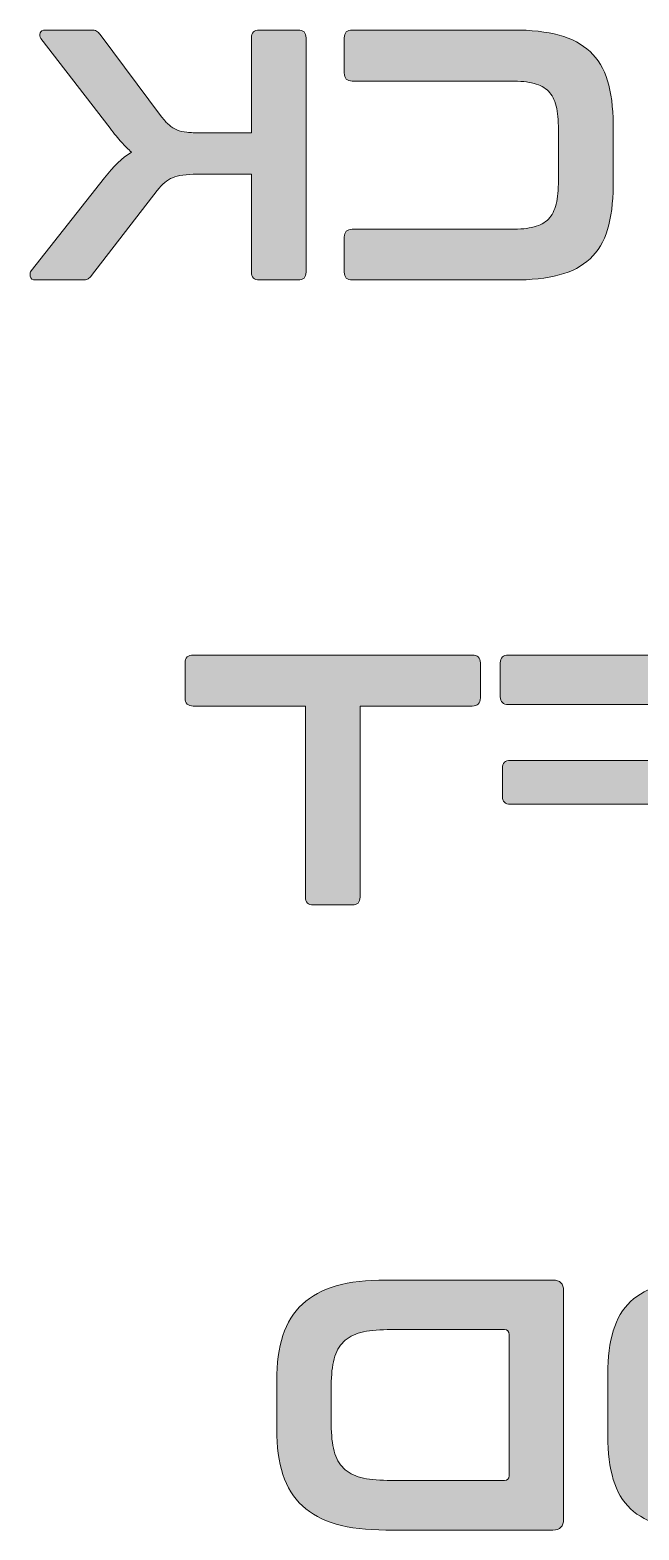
# Model space of a CAD drawing. Header units: millimetres. Extents: x 0 to 62, y -117 to 0.
# Drawn here: x 20.66 to 23.07, y -48.67 to -42.75 of the extents above; entities that cross this region are included whole.
import ezdxf

# ---------------------------------------------------------------- set-up
doc = ezdxf.new("R2010")
doc.units = ezdxf.units.MM
doc.header["$MEASUREMENT"] = 0
doc.layers.add('GLOSS-V', color=7, linetype='Continuous')

# ---------------------------------------------------------------- blocks, each defined once
blk = doc.blocks.new('block 64')
at = {"layer": 'GLOSS-V', "true_color": 0x010101}
h = blk.add_hatch(color=178, dxfattribs=at)
h.dxf.hatch_style = 2
edge = h.paths.add_edge_path()
edge.add_spline(control_points=[(21.7213, -42.7461), (21.743, -42.7461), (21.7537, -42.7564), (21.7537, -42.7771), (21.7537, -42.7771), (21.7537, -43.7028), (21.7537, -43.7028), (21.7537, -43.7234), (21.743, -43.7338), (21.7213, -43.7338), (21.7213, -43.7338), (21.5689, -43.7338), (21.5689, -43.7338), (21.5482, -43.7338), (21.5379, -43.7234), (21.5379, -43.7028), (21.5379, -43.7028), (21.5379, -43.316), (21.5379, -43.316), (21.5379, -43.316), (21.3234, -43.316), (21.3234, -43.316), (21.2802, -43.316), (21.2476, -43.3205), (21.2261, -43.3295), (21.2044, -43.3384), (21.1842, -43.3551), (21.1653, -43.3796), (21.1653, -43.3796), (20.9057, -43.7155), (20.9057, -43.7155), (20.901, -43.7221), (20.8962, -43.7267), (20.8916, -43.7295), (20.8869, -43.7324), (20.8785, -43.7338), (20.8663, -43.7338), (20.8663, -43.7338), (20.6856, -43.7338), (20.6856, -43.7338), (20.6714, -43.7338), (20.6639, -43.7288), (20.663, -43.719), (20.6621, -43.7091), (20.6635, -43.7017), (20.6671, -43.6971), (20.6671, -43.6971), (20.9565, -43.3302), (20.9565, -43.3302), (20.9913, -43.285), (21.027, -43.2511), (21.0637, -43.2285), (21.0506, -43.2173), (21.0371, -43.2041), (21.0235, -43.1891), (21.0099, -43.1741), (20.9951, -43.1557), (20.9791, -43.134), (20.9791, -43.134), (20.7054, -42.7798), (20.7054, -42.7798), (20.7005, -42.7733), (20.6995, -42.766), (20.7018, -42.7579), (20.7042, -42.75), (20.7114, -42.7461), (20.7236, -42.7461), (20.7236, -42.7461), (20.8986, -42.7461), (20.8986, -42.7461), (20.9119, -42.7461), (20.9207, -42.7474), (20.9255, -42.7502), (20.9302, -42.7531), (20.9348, -42.7578), (20.9396, -42.7643), (20.9396, -42.7643), (21.1823, -43.0888), (21.1823, -43.0888), (21.1927, -43.1021), (21.2025, -43.113), (21.212, -43.1214), (21.2213, -43.1298), (21.2316, -43.1364), (21.243, -43.141), (21.2542, -43.1459), (21.2674, -43.1488), (21.2824, -43.1503), (21.2976, -43.1517), (21.3164, -43.1524), (21.3389, -43.1524), (21.3389, -43.1524), (21.5379, -43.1524), (21.5379, -43.1524), (21.5379, -43.1524), (21.5379, -42.7771), (21.5379, -42.7771), (21.5379, -42.7564), (21.5482, -42.7461), (21.5689, -42.7461), (21.5689, -42.7461), (21.7213, -42.7461), (21.7213, -42.7461)], knot_values=[0, 0, 0, 0, 1, 1, 1, 2, 2, 2, 3, 3, 3, 4, 4, 4, 5, 5, 5, 6, 6, 6, 7, 7, 7, 8, 8, 8, 9, 9, 9, 10, 10, 10, 11, 11, 11, 12, 12, 12, 13, 13, 13, 14, 14, 14, 15, 15, 15, 16, 16, 16, 17, 17, 17, 18, 18, 18, 19, 19, 19, 20, 20, 20, 21, 21, 21, 22, 22, 22, 23, 23, 23, 24, 24, 24, 25, 25, 25, 26, 26, 26, 27, 27, 27, 28, 28, 28, 29, 29, 29, 30, 30, 30, 31, 31, 31, 32, 32, 32, 33, 33, 33, 34, 34, 34, 34], degree=3, periodic=1)
h = blk.add_hatch(color=178, dxfattribs=at)
h.dxf.hatch_style = 2
edge = h.paths.add_edge_path()
edge.add_spline(control_points=[(22.5723, -42.7461), (22.6438, -42.7461), (22.7044, -42.7528), (22.7543, -42.7664), (22.8041, -42.7802), (22.8449, -42.8017), (22.8763, -42.8313), (22.908, -42.8609), (22.9309, -42.8994), (22.9455, -42.9464), (22.9602, -42.9934), (22.9674, -43.0508), (22.9674, -43.1185), (22.9674, -43.1185), (22.9674, -43.3612), (22.9674, -43.3612), (22.9674, -43.429), (22.9602, -43.4866), (22.9455, -43.5341), (22.9309, -43.5817), (22.908, -43.6202), (22.8763, -43.6499), (22.8449, -43.6795), (22.8041, -43.7009), (22.7543, -43.714), (22.7044, -43.7272), (22.6438, -43.7338), (22.5723, -43.7338), (22.5723, -43.7338), (21.936, -43.7338), (21.936, -43.7338), (21.9151, -43.7338), (21.9048, -43.7234), (21.9048, -43.7028), (21.9048, -43.7028), (21.9048, -43.5644), (21.9048, -43.5644), (21.9048, -43.5438), (21.9151, -43.5334), (21.936, -43.5334), (21.936, -43.5334), (22.5638, -43.5334), (22.5638, -43.5334), (22.6005, -43.5334), (22.6308, -43.5303), (22.6548, -43.5241), (22.6789, -43.5181), (22.6978, -43.5078), (22.712, -43.4931), (22.7261, -43.4787), (22.7363, -43.4588), (22.7423, -43.4339), (22.7485, -43.4091), (22.7514, -43.3777), (22.7514, -43.34), (22.7514, -43.34), (22.7514, -43.1397), (22.7514, -43.1397), (22.7514, -43.1021), (22.7485, -43.0711), (22.7423, -43.0465), (22.7363, -43.0222), (22.7261, -43.0025), (22.712, -42.9881), (22.6978, -42.9734), (22.6789, -42.9631), (22.6548, -42.9569), (22.6308, -42.9509), (22.6005, -42.9478), (22.5638, -42.9478), (22.5638, -42.9478), (21.936, -42.9478), (21.936, -42.9478), (21.9151, -42.9478), (21.9048, -42.9369), (21.9048, -42.9154), (21.9048, -42.9154), (21.9048, -42.7771), (21.9048, -42.7771), (21.9048, -42.7564), (21.9151, -42.7461), (21.936, -42.7461), (21.936, -42.7461), (22.5723, -42.7461), (22.5723, -42.7461)], knot_values=[0, 0, 0, 0, 1, 1, 1, 2, 2, 2, 3, 3, 3, 4, 4, 4, 5, 5, 5, 6, 6, 6, 7, 7, 7, 8, 8, 8, 9, 9, 9, 10, 10, 10, 11, 11, 11, 12, 12, 12, 13, 13, 13, 14, 14, 14, 15, 15, 15, 16, 16, 16, 17, 17, 17, 18, 18, 18, 19, 19, 19, 20, 20, 20, 21, 21, 21, 22, 22, 22, 23, 23, 23, 24, 24, 24, 25, 25, 25, 26, 26, 26, 27, 27, 27, 28, 28, 28, 28], degree=3, periodic=1)
h = blk.add_hatch(color=178, dxfattribs=at)
h.dxf.hatch_style = 2
edge = h.paths.add_edge_path()
edge.add_spline(control_points=[(22.41, -45.2155), (22.4317, -45.2155), (22.4426, -45.2258), (22.4426, -45.2465), (22.4426, -45.2465), (22.4426, -45.3848), (22.4426, -45.3848), (22.4426, -45.4064), (22.4317, -45.4172), (22.41, -45.4172), (22.41, -45.4172), (21.967, -45.4172), (21.967, -45.4172), (21.967, -45.4172), (21.967, -46.1722), (21.967, -46.1722), (21.967, -46.1929), (21.9566, -46.2032), (21.936, -46.2032), (21.936, -46.2032), (21.7821, -46.2032), (21.7821, -46.2032), (21.7615, -46.2032), (21.7511, -46.1929), (21.7511, -46.1722), (21.7511, -46.1722), (21.7511, -45.4172), (21.7511, -45.4172), (21.7511, -45.4172), (21.3079, -45.4172), (21.3079, -45.4172), (21.2864, -45.4172), (21.2755, -45.4064), (21.2755, -45.3848), (21.2755, -45.3848), (21.2755, -45.2465), (21.2755, -45.2465), (21.2755, -45.2258), (21.2864, -45.2155), (21.3079, -45.2155), (21.3079, -45.2155), (22.41, -45.2155), (22.41, -45.2155)], knot_values=[0, 0, 0, 0, 1, 1, 1, 2, 2, 2, 3, 3, 3, 4, 4, 4, 5, 5, 5, 6, 6, 6, 7, 7, 7, 8, 8, 8, 9, 9, 9, 10, 10, 10, 11, 11, 11, 12, 12, 12, 13, 13, 13, 14, 14, 14, 14], degree=3, periodic=1)
h = blk.add_hatch(color=178, dxfattribs=at)
h.dxf.hatch_style = 2
edge = h.paths.add_edge_path()
edge.add_spline(control_points=[(23.175, -45.2155), (23.2465, -45.2155), (23.3071, -45.2222), (23.3571, -45.2358), (23.4068, -45.2496), (23.4477, -45.2711), (23.479, -45.3008), (23.5107, -45.3304), (23.5336, -45.3688), (23.5483, -45.4158), (23.5629, -45.4629), (23.5701, -45.5202), (23.5701, -45.5879), (23.5701, -45.5879), (23.5701, -46.1722), (23.5701, -46.1722), (23.5701, -46.1929), (23.5593, -46.2032), (23.5376, -46.2032), (23.5376, -46.2032), (23.3853, -46.2032), (23.3853, -46.2032), (23.3646, -46.2032), (23.3541, -46.1929), (23.3541, -46.1722), (23.3541, -46.1722), (23.3541, -45.8053), (23.3541, -45.8053), (23.3541, -45.8053), (22.5612, -45.8053), (22.5612, -45.8053), (22.5406, -45.8053), (22.5301, -45.795), (22.5301, -45.7743), (22.5301, -45.7743), (22.5301, -45.6627), (22.5301, -45.6627), (22.5301, -45.642), (22.5406, -45.6317), (22.5612, -45.6317), (22.5612, -45.6317), (23.3541, -45.6317), (23.3541, -45.6317), (23.3541, -45.6317), (23.3541, -45.6034), (23.3541, -45.6034), (23.3541, -45.5667), (23.3512, -45.5361), (23.345, -45.5111), (23.339, -45.4861), (23.3288, -45.4663), (23.3147, -45.4518), (23.3006, -45.4372), (23.2816, -45.4269), (23.2575, -45.4208), (23.2336, -45.4146), (23.2032, -45.4115), (23.1665, -45.4115), (23.1665, -45.4115), (22.5542, -45.4115), (22.5542, -45.4115), (22.5325, -45.4115), (22.5216, -45.4012), (22.5216, -45.3805), (22.5216, -45.3805), (22.5216, -45.2465), (22.5216, -45.2465), (22.5216, -45.2258), (22.5325, -45.2155), (22.5542, -45.2155), (22.5542, -45.2155), (23.175, -45.2155), (23.175, -45.2155)], knot_values=[0, 0, 0, 0, 1, 1, 1, 2, 2, 2, 3, 3, 3, 4, 4, 4, 5, 5, 5, 6, 6, 6, 7, 7, 7, 8, 8, 8, 9, 9, 9, 10, 10, 10, 11, 11, 11, 12, 12, 12, 13, 13, 13, 14, 14, 14, 15, 15, 15, 16, 16, 16, 17, 17, 17, 18, 18, 18, 19, 19, 19, 20, 20, 20, 21, 21, 21, 22, 22, 22, 23, 23, 23, 24, 24, 24, 24], degree=3, periodic=1)
h = blk.add_hatch(color=178, dxfattribs=at)
h.dxf.hatch_style = 2
edge = h.paths.add_edge_path()
edge.add_spline(control_points=[(22.7297, -47.6849), (22.7578, -47.6849), (22.7719, -47.6991), (22.7719, -47.7271), (22.7719, -47.7271), (22.7719, -48.6303), (22.7719, -48.6303), (22.7719, -48.6585), (22.7578, -48.6727), (22.7297, -48.6727), (22.7297, -48.6727), (22.0693, -48.6727), (22.0693, -48.6727), (21.993, -48.6727), (21.9277, -48.6649), (21.8731, -48.6494), (21.8185, -48.6339), (21.7739, -48.6098), (21.7391, -48.5774), (21.7043, -48.545), (21.6786, -48.5035), (21.6621, -48.4532), (21.6457, -48.4029), (21.6374, -48.3435), (21.6374, -48.2747), (21.6374, -48.2747), (21.6374, -48.0829), (21.6374, -48.0829), (21.6374, -48.0141), (21.6457, -47.9547), (21.6621, -47.9042), (21.6786, -47.8539), (21.7043, -47.8126), (21.7391, -47.7802), (21.7739, -47.7476), (21.8185, -47.7237), (21.8731, -47.7082), (21.9277, -47.6927), (21.993, -47.6849), (22.0693, -47.6849), (22.0693, -47.6849), (22.7297, -47.6849), (22.7297, -47.6849)], knot_values=[0, 0, 0, 0, 1, 1, 1, 2, 2, 2, 3, 3, 3, 4, 4, 4, 5, 5, 5, 6, 6, 6, 7, 7, 7, 8, 8, 8, 9, 9, 9, 10, 10, 10, 11, 11, 11, 12, 12, 12, 13, 13, 13, 14, 14, 14, 14], degree=3, periodic=1)
edge = h.paths.add_edge_path()
edge.add_spline(control_points=[(22.5561, -47.9008), (22.5561, -47.8877), (22.5499, -47.881), (22.5376, -47.881), (22.5376, -47.881), (22.0748, -47.881), (22.0748, -47.881), (22.0335, -47.881), (21.9987, -47.8848), (21.9704, -47.8923), (21.9422, -47.8999), (21.9194, -47.9121), (21.902, -47.929), (21.8846, -47.9459), (21.8722, -47.9685), (21.8646, -47.9967), (21.8571, -48.025), (21.8533, -48.0598), (21.8533, -48.1011), (21.8533, -48.1011), (21.8533, -48.2563), (21.8533, -48.2563), (21.8533, -48.2978), (21.8571, -48.3326), (21.8646, -48.3609), (21.8722, -48.3889), (21.8846, -48.4115), (21.902, -48.4286), (21.9194, -48.4454), (21.9422, -48.4577), (21.9704, -48.4653), (21.9987, -48.4728), (22.0335, -48.4765), (22.0748, -48.4765), (22.0748, -48.4765), (22.5376, -48.4765), (22.5376, -48.4765), (22.5499, -48.4765), (22.5561, -48.4704), (22.5561, -48.4582), (22.5561, -48.4582), (22.5561, -47.9008), (22.5561, -47.9008)], knot_values=[0, 0, 0, 0, 1, 1, 1, 2, 2, 2, 3, 3, 3, 4, 4, 4, 5, 5, 5, 6, 6, 6, 7, 7, 7, 8, 8, 8, 9, 9, 9, 10, 10, 10, 11, 11, 11, 12, 12, 12, 13, 13, 13, 14, 14, 14, 14], degree=3, periodic=1)
h = blk.add_hatch(color=178, dxfattribs=at)
h.dxf.hatch_style = 2
edge = h.paths.add_edge_path()
edge.add_spline(control_points=[(23.778, -47.6849), (23.8495, -47.6849), (23.9102, -47.6917), (23.9601, -47.7053), (24.0099, -47.7191), (24.0507, -47.7406), (24.0821, -47.7702), (24.1138, -47.7998), (24.1367, -47.8383), (24.1513, -47.8853), (24.166, -47.9323), (24.1732, -47.9897), (24.1732, -48.0574), (24.1732, -48.0574), (24.1732, -48.3001), (24.1732, -48.3001), (24.1732, -48.3679), (24.166, -48.4255), (24.1513, -48.473), (24.1367, -48.5206), (24.1138, -48.5591), (24.0821, -48.5888), (24.0507, -48.6184), (24.0099, -48.6398), (23.9601, -48.6528), (23.9102, -48.6661), (23.8495, -48.6727), (23.778, -48.6727), (23.778, -48.6727), (23.3421, -48.6727), (23.3421, -48.6727), (23.2706, -48.6727), (23.2096, -48.6661), (23.1593, -48.6528), (23.109, -48.6398), (23.068, -48.6184), (23.0365, -48.5888), (23.005, -48.5591), (22.9822, -48.5206), (22.9681, -48.473), (22.954, -48.4255), (22.9469, -48.3679), (22.9469, -48.3001), (22.9469, -48.3001), (22.9469, -48.0574), (22.9469, -48.0574), (22.9469, -47.9897), (22.954, -47.9323), (22.9681, -47.8853), (22.9822, -47.8383), (23.005, -47.7998), (23.0365, -47.7702), (23.068, -47.7406), (23.109, -47.7191), (23.1593, -47.7053), (23.2096, -47.6917), (23.2706, -47.6849), (23.3421, -47.6849), (23.3421, -47.6849), (23.778, -47.6849), (23.778, -47.6849)], knot_values=[0, 0, 0, 0, 1, 1, 1, 2, 2, 2, 3, 3, 3, 4, 4, 4, 5, 5, 5, 6, 6, 6, 7, 7, 7, 8, 8, 8, 9, 9, 9, 10, 10, 10, 11, 11, 11, 12, 12, 12, 13, 13, 13, 14, 14, 14, 15, 15, 15, 16, 16, 16, 17, 17, 17, 18, 18, 18, 19, 19, 19, 20, 20, 20, 20], degree=3, periodic=1)
edge = h.paths.add_edge_path()
edge.add_spline(control_points=[(23.9572, -48.0729), (23.9572, -48.0362), (23.9543, -48.0055), (23.9481, -47.9805), (23.942, -47.9556), (23.9319, -47.9357), (23.9177, -47.9213), (23.9036, -47.9066), (23.8847, -47.8963), (23.8606, -47.8903), (23.8366, -47.8841), (23.8063, -47.881), (23.7696, -47.881), (23.7696, -47.881), (23.3505, -47.881), (23.3505, -47.881), (23.3138, -47.881), (23.2835, -47.8841), (23.2596, -47.8903), (23.2354, -47.8963), (23.2165, -47.9066), (23.2024, -47.9213), (23.1882, -47.9357), (23.1781, -47.9556), (23.1721, -47.9805), (23.1659, -48.0055), (23.1628, -48.0362), (23.1628, -48.0729), (23.1628, -48.0729), (23.1628, -48.2846), (23.1628, -48.2846), (23.1628, -48.3213), (23.1659, -48.3521), (23.1721, -48.3771), (23.1781, -48.402), (23.1882, -48.4217), (23.2024, -48.4363), (23.2165, -48.451), (23.2354, -48.4613), (23.2596, -48.4673), (23.2835, -48.4735), (23.3138, -48.4765), (23.3505, -48.4765), (23.3505, -48.4765), (23.7696, -48.4765), (23.7696, -48.4765), (23.8063, -48.4765), (23.8366, -48.4735), (23.8606, -48.4673), (23.8847, -48.4613), (23.9036, -48.451), (23.9177, -48.4363), (23.9319, -48.4217), (23.942, -48.402), (23.9481, -48.3771), (23.9543, -48.3521), (23.9572, -48.3213), (23.9572, -48.2846), (23.9572, -48.2846), (23.9572, -48.0729), (23.9572, -48.0729)], knot_values=[0, 0, 0, 0, 1, 1, 1, 2, 2, 2, 3, 3, 3, 4, 4, 4, 5, 5, 5, 6, 6, 6, 7, 7, 7, 8, 8, 8, 9, 9, 9, 10, 10, 10, 11, 11, 11, 12, 12, 12, 13, 13, 13, 14, 14, 14, 15, 15, 15, 16, 16, 16, 17, 17, 17, 18, 18, 18, 19, 19, 19, 20, 20, 20, 20], degree=3, periodic=1)
at = {"layer": 'GLOSS-V', "lineweight": 0}
for points, knots in [([(21.7213, -42.7461), (21.743, -42.7461), (21.7537, -42.7564), (21.7537, -42.7771), (21.7537, -42.7771), (21.7537, -43.7028), (21.7537, -43.7028), (21.7537, -43.7234), (21.743, -43.7338), (21.7213, -43.7338), (21.7213, -43.7338), (21.5689, -43.7338), (21.5689, -43.7338), (21.5482, -43.7338), (21.5379, -43.7234), (21.5379, -43.7028), (21.5379, -43.7028), (21.5379, -43.316), (21.5379, -43.316), (21.5379, -43.316), (21.3234, -43.316), (21.3234, -43.316), (21.2802, -43.316), (21.2476, -43.3205), (21.2261, -43.3295), (21.2044, -43.3384), (21.1842, -43.3551), (21.1653, -43.3796), (21.1653, -43.3796), (20.9057, -43.7155), (20.9057, -43.7155), (20.901, -43.7221), (20.8962, -43.7267), (20.8916, -43.7295), (20.8869, -43.7324), (20.8785, -43.7338), (20.8663, -43.7338), (20.8663, -43.7338), (20.6856, -43.7338), (20.6856, -43.7338), (20.6714, -43.7338), (20.6639, -43.7288), (20.663, -43.719), (20.6621, -43.7091), (20.6635, -43.7017), (20.6671, -43.6971), (20.6671, -43.6971), (20.9565, -43.3302), (20.9565, -43.3302), (20.9913, -43.285), (21.027, -43.2511), (21.0637, -43.2285), (21.0506, -43.2173), (21.0371, -43.2041), (21.0235, -43.1891), (21.0099, -43.1741), (20.9951, -43.1557), (20.9791, -43.134), (20.9791, -43.134), (20.7054, -42.7798), (20.7054, -42.7798), (20.7005, -42.7733), (20.6995, -42.766), (20.7018, -42.7579), (20.7042, -42.75), (20.7114, -42.7461), (20.7236, -42.7461), (20.7236, -42.7461), (20.8986, -42.7461), (20.8986, -42.7461), (20.9119, -42.7461), (20.9207, -42.7474), (20.9255, -42.7502), (20.9302, -42.7531), (20.9348, -42.7578), (20.9396, -42.7643), (20.9396, -42.7643), (21.1823, -43.0888), (21.1823, -43.0888), (21.1927, -43.1021), (21.2025, -43.113), (21.212, -43.1214), (21.2213, -43.1298), (21.2316, -43.1364), (21.243, -43.141), (21.2542, -43.1459), (21.2674, -43.1488), (21.2824, -43.1503), (21.2976, -43.1517), (21.3164, -43.1524), (21.3389, -43.1524), (21.3389, -43.1524), (21.5379, -43.1524), (21.5379, -43.1524), (21.5379, -43.1524), (21.5379, -42.7771), (21.5379, -42.7771), (21.5379, -42.7564), (21.5482, -42.7461), (21.5689, -42.7461), (21.5689, -42.7461), (21.7213, -42.7461), (21.7213, -42.7461)], [0, 0, 0, 0, 1, 1, 1, 2, 2, 2, 3, 3, 3, 4, 4, 4, 5, 5, 5, 6, 6, 6, 7, 7, 7, 8, 8, 8, 9, 9, 9, 10, 10, 10, 11, 11, 11, 12, 12, 12, 13, 13, 13, 14, 14, 14, 15, 15, 15, 16, 16, 16, 17, 17, 17, 18, 18, 18, 19, 19, 19, 20, 20, 20, 21, 21, 21, 22, 22, 22, 23, 23, 23, 24, 24, 24, 25, 25, 25, 26, 26, 26, 27, 27, 27, 28, 28, 28, 29, 29, 29, 30, 30, 30, 31, 31, 31, 32, 32, 32, 33, 33, 33, 34, 34, 34, 34]), ([(22.5723, -42.7461), (22.6438, -42.7461), (22.7044, -42.7528), (22.7543, -42.7664), (22.8041, -42.7802), (22.8449, -42.8017), (22.8763, -42.8313), (22.908, -42.8609), (22.9309, -42.8994), (22.9455, -42.9464), (22.9602, -42.9934), (22.9674, -43.0508), (22.9674, -43.1185), (22.9674, -43.1185), (22.9674, -43.3612), (22.9674, -43.3612), (22.9674, -43.429), (22.9602, -43.4866), (22.9455, -43.5341), (22.9309, -43.5817), (22.908, -43.6202), (22.8763, -43.6499), (22.8449, -43.6795), (22.8041, -43.7009), (22.7543, -43.714), (22.7044, -43.7272), (22.6438, -43.7338), (22.5723, -43.7338), (22.5723, -43.7338), (21.936, -43.7338), (21.936, -43.7338), (21.9151, -43.7338), (21.9048, -43.7234), (21.9048, -43.7028), (21.9048, -43.7028), (21.9048, -43.5644), (21.9048, -43.5644), (21.9048, -43.5438), (21.9151, -43.5334), (21.936, -43.5334), (21.936, -43.5334), (22.5638, -43.5334), (22.5638, -43.5334), (22.6005, -43.5334), (22.6308, -43.5303), (22.6548, -43.5241), (22.6789, -43.5181), (22.6978, -43.5078), (22.712, -43.4931), (22.7261, -43.4787), (22.7363, -43.4588), (22.7423, -43.4339), (22.7485, -43.4091), (22.7514, -43.3777), (22.7514, -43.34), (22.7514, -43.34), (22.7514, -43.1397), (22.7514, -43.1397), (22.7514, -43.1021), (22.7485, -43.0711), (22.7423, -43.0465), (22.7363, -43.0222), (22.7261, -43.0025), (22.712, -42.9881), (22.6978, -42.9734), (22.6789, -42.9631), (22.6548, -42.9569), (22.6308, -42.9509), (22.6005, -42.9478), (22.5638, -42.9478), (22.5638, -42.9478), (21.936, -42.9478), (21.936, -42.9478), (21.9151, -42.9478), (21.9048, -42.9369), (21.9048, -42.9154), (21.9048, -42.9154), (21.9048, -42.7771), (21.9048, -42.7771), (21.9048, -42.7564), (21.9151, -42.7461), (21.936, -42.7461), (21.936, -42.7461), (22.5723, -42.7461), (22.5723, -42.7461)], [0, 0, 0, 0, 1, 1, 1, 2, 2, 2, 3, 3, 3, 4, 4, 4, 5, 5, 5, 6, 6, 6, 7, 7, 7, 8, 8, 8, 9, 9, 9, 10, 10, 10, 11, 11, 11, 12, 12, 12, 13, 13, 13, 14, 14, 14, 15, 15, 15, 16, 16, 16, 17, 17, 17, 18, 18, 18, 19, 19, 19, 20, 20, 20, 21, 21, 21, 22, 22, 22, 23, 23, 23, 24, 24, 24, 25, 25, 25, 26, 26, 26, 27, 27, 27, 28, 28, 28, 28]), ([(22.41, -45.2155), (22.4317, -45.2155), (22.4426, -45.2258), (22.4426, -45.2465), (22.4426, -45.2465), (22.4426, -45.3848), (22.4426, -45.3848), (22.4426, -45.4064), (22.4317, -45.4172), (22.41, -45.4172), (22.41, -45.4172), (21.967, -45.4172), (21.967, -45.4172), (21.967, -45.4172), (21.967, -46.1722), (21.967, -46.1722), (21.967, -46.1929), (21.9566, -46.2032), (21.936, -46.2032), (21.936, -46.2032), (21.7821, -46.2032), (21.7821, -46.2032), (21.7615, -46.2032), (21.7511, -46.1929), (21.7511, -46.1722), (21.7511, -46.1722), (21.7511, -45.4172), (21.7511, -45.4172), (21.7511, -45.4172), (21.3079, -45.4172), (21.3079, -45.4172), (21.2864, -45.4172), (21.2755, -45.4064), (21.2755, -45.3848), (21.2755, -45.3848), (21.2755, -45.2465), (21.2755, -45.2465), (21.2755, -45.2258), (21.2864, -45.2155), (21.3079, -45.2155), (21.3079, -45.2155), (22.41, -45.2155), (22.41, -45.2155)], [0, 0, 0, 0, 1, 1, 1, 2, 2, 2, 3, 3, 3, 4, 4, 4, 5, 5, 5, 6, 6, 6, 7, 7, 7, 8, 8, 8, 9, 9, 9, 10, 10, 10, 11, 11, 11, 12, 12, 12, 13, 13, 13, 14, 14, 14, 14]), ([(23.175, -45.2155), (23.2465, -45.2155), (23.3071, -45.2222), (23.3571, -45.2358), (23.4068, -45.2496), (23.4477, -45.2711), (23.479, -45.3008), (23.5107, -45.3304), (23.5336, -45.3688), (23.5483, -45.4158), (23.5629, -45.4629), (23.5701, -45.5202), (23.5701, -45.5879), (23.5701, -45.5879), (23.5701, -46.1722), (23.5701, -46.1722), (23.5701, -46.1929), (23.5593, -46.2032), (23.5376, -46.2032), (23.5376, -46.2032), (23.3853, -46.2032), (23.3853, -46.2032), (23.3646, -46.2032), (23.3541, -46.1929), (23.3541, -46.1722), (23.3541, -46.1722), (23.3541, -45.8053), (23.3541, -45.8053), (23.3541, -45.8053), (22.5612, -45.8053), (22.5612, -45.8053), (22.5406, -45.8053), (22.5301, -45.795), (22.5301, -45.7743), (22.5301, -45.7743), (22.5301, -45.6627), (22.5301, -45.6627), (22.5301, -45.642), (22.5406, -45.6317), (22.5612, -45.6317), (22.5612, -45.6317), (23.3541, -45.6317), (23.3541, -45.6317), (23.3541, -45.6317), (23.3541, -45.6034), (23.3541, -45.6034), (23.3541, -45.5667), (23.3512, -45.5361), (23.345, -45.5111), (23.339, -45.4861), (23.3288, -45.4663), (23.3147, -45.4518), (23.3006, -45.4372), (23.2816, -45.4269), (23.2575, -45.4208), (23.2336, -45.4146), (23.2032, -45.4115), (23.1665, -45.4115), (23.1665, -45.4115), (22.5542, -45.4115), (22.5542, -45.4115), (22.5325, -45.4115), (22.5216, -45.4012), (22.5216, -45.3805), (22.5216, -45.3805), (22.5216, -45.2465), (22.5216, -45.2465), (22.5216, -45.2258), (22.5325, -45.2155), (22.5542, -45.2155), (22.5542, -45.2155), (23.175, -45.2155), (23.175, -45.2155)], [0, 0, 0, 0, 1, 1, 1, 2, 2, 2, 3, 3, 3, 4, 4, 4, 5, 5, 5, 6, 6, 6, 7, 7, 7, 8, 8, 8, 9, 9, 9, 10, 10, 10, 11, 11, 11, 12, 12, 12, 13, 13, 13, 14, 14, 14, 15, 15, 15, 16, 16, 16, 17, 17, 17, 18, 18, 18, 19, 19, 19, 20, 20, 20, 21, 21, 21, 22, 22, 22, 23, 23, 23, 24, 24, 24, 24]), ([(22.7297, -47.6849), (22.7578, -47.6849), (22.7719, -47.6991), (22.7719, -47.7271), (22.7719, -47.7271), (22.7719, -48.6303), (22.7719, -48.6303), (22.7719, -48.6585), (22.7578, -48.6727), (22.7297, -48.6727), (22.7297, -48.6727), (22.0693, -48.6727), (22.0693, -48.6727), (21.993, -48.6727), (21.9277, -48.6649), (21.8731, -48.6494), (21.8185, -48.6339), (21.7739, -48.6098), (21.7391, -48.5774), (21.7043, -48.545), (21.6786, -48.5035), (21.6621, -48.4532), (21.6457, -48.4029), (21.6374, -48.3435), (21.6374, -48.2747), (21.6374, -48.2747), (21.6374, -48.0829), (21.6374, -48.0829), (21.6374, -48.0141), (21.6457, -47.9547), (21.6621, -47.9042), (21.6786, -47.8539), (21.7043, -47.8126), (21.7391, -47.7802), (21.7739, -47.7476), (21.8185, -47.7237), (21.8731, -47.7082), (21.9277, -47.6927), (21.993, -47.6849), (22.0693, -47.6849), (22.0693, -47.6849), (22.7297, -47.6849), (22.7297, -47.6849)], [0, 0, 0, 0, 1, 1, 1, 2, 2, 2, 3, 3, 3, 4, 4, 4, 5, 5, 5, 6, 6, 6, 7, 7, 7, 8, 8, 8, 9, 9, 9, 10, 10, 10, 11, 11, 11, 12, 12, 12, 13, 13, 13, 14, 14, 14, 14]), ([(23.778, -47.6849), (23.8495, -47.6849), (23.9102, -47.6917), (23.9601, -47.7053), (24.0099, -47.7191), (24.0507, -47.7406), (24.0821, -47.7702), (24.1138, -47.7998), (24.1367, -47.8383), (24.1513, -47.8853), (24.166, -47.9323), (24.1732, -47.9897), (24.1732, -48.0574), (24.1732, -48.0574), (24.1732, -48.3001), (24.1732, -48.3001), (24.1732, -48.3679), (24.166, -48.4255), (24.1513, -48.473), (24.1367, -48.5206), (24.1138, -48.5591), (24.0821, -48.5888), (24.0507, -48.6184), (24.0099, -48.6398), (23.9601, -48.6528), (23.9102, -48.6661), (23.8495, -48.6727), (23.778, -48.6727), (23.778, -48.6727), (23.3421, -48.6727), (23.3421, -48.6727), (23.2706, -48.6727), (23.2096, -48.6661), (23.1593, -48.6528), (23.109, -48.6398), (23.068, -48.6184), (23.0365, -48.5888), (23.005, -48.5591), (22.9822, -48.5206), (22.9681, -48.473), (22.954, -48.4255), (22.9469, -48.3679), (22.9469, -48.3001), (22.9469, -48.3001), (22.9469, -48.0574), (22.9469, -48.0574), (22.9469, -47.9897), (22.954, -47.9323), (22.9681, -47.8853), (22.9822, -47.8383), (23.005, -47.7998), (23.0365, -47.7702), (23.068, -47.7406), (23.109, -47.7191), (23.1593, -47.7053), (23.2096, -47.6917), (23.2706, -47.6849), (23.3421, -47.6849), (23.3421, -47.6849), (23.778, -47.6849), (23.778, -47.6849)], [0, 0, 0, 0, 1, 1, 1, 2, 2, 2, 3, 3, 3, 4, 4, 4, 5, 5, 5, 6, 6, 6, 7, 7, 7, 8, 8, 8, 9, 9, 9, 10, 10, 10, 11, 11, 11, 12, 12, 12, 13, 13, 13, 14, 14, 14, 15, 15, 15, 16, 16, 16, 17, 17, 17, 18, 18, 18, 19, 19, 19, 20, 20, 20, 20]), ([(22.5561, -47.9008), (22.5561, -47.8877), (22.5499, -47.881), (22.5376, -47.881), (22.5376, -47.881), (22.0748, -47.881), (22.0748, -47.881), (22.0335, -47.881), (21.9987, -47.8848), (21.9704, -47.8923), (21.9422, -47.8999), (21.9194, -47.9121), (21.902, -47.929), (21.8846, -47.9459), (21.8722, -47.9685), (21.8646, -47.9967), (21.8571, -48.025), (21.8533, -48.0598), (21.8533, -48.1011), (21.8533, -48.1011), (21.8533, -48.2563), (21.8533, -48.2563), (21.8533, -48.2978), (21.8571, -48.3326), (21.8646, -48.3609), (21.8722, -48.3889), (21.8846, -48.4115), (21.902, -48.4286), (21.9194, -48.4454), (21.9422, -48.4577), (21.9704, -48.4653), (21.9987, -48.4728), (22.0335, -48.4765), (22.0748, -48.4765), (22.0748, -48.4765), (22.5376, -48.4765), (22.5376, -48.4765), (22.5499, -48.4765), (22.5561, -48.4704), (22.5561, -48.4582), (22.5561, -48.4582), (22.5561, -47.9008), (22.5561, -47.9008)], [0, 0, 0, 0, 1, 1, 1, 2, 2, 2, 3, 3, 3, 4, 4, 4, 5, 5, 5, 6, 6, 6, 7, 7, 7, 8, 8, 8, 9, 9, 9, 10, 10, 10, 11, 11, 11, 12, 12, 12, 13, 13, 13, 14, 14, 14, 14])]:
    blk.add_open_spline(points, degree=3, knots=knots, dxfattribs=at)
blk = doc.blocks.new('block 63')
at = {"layer": 'GLOSS-V'}
blk.add_blockref('block 64', (0, 0), dxfattribs=at)

msp = doc.modelspace()

# ---------------------------------------------------------------- block references
at = {"layer": 'GLOSS-V'}
msp.add_blockref('block 63', (0, 0), dxfattribs=at)

doc.saveas('drawing.dxf')
